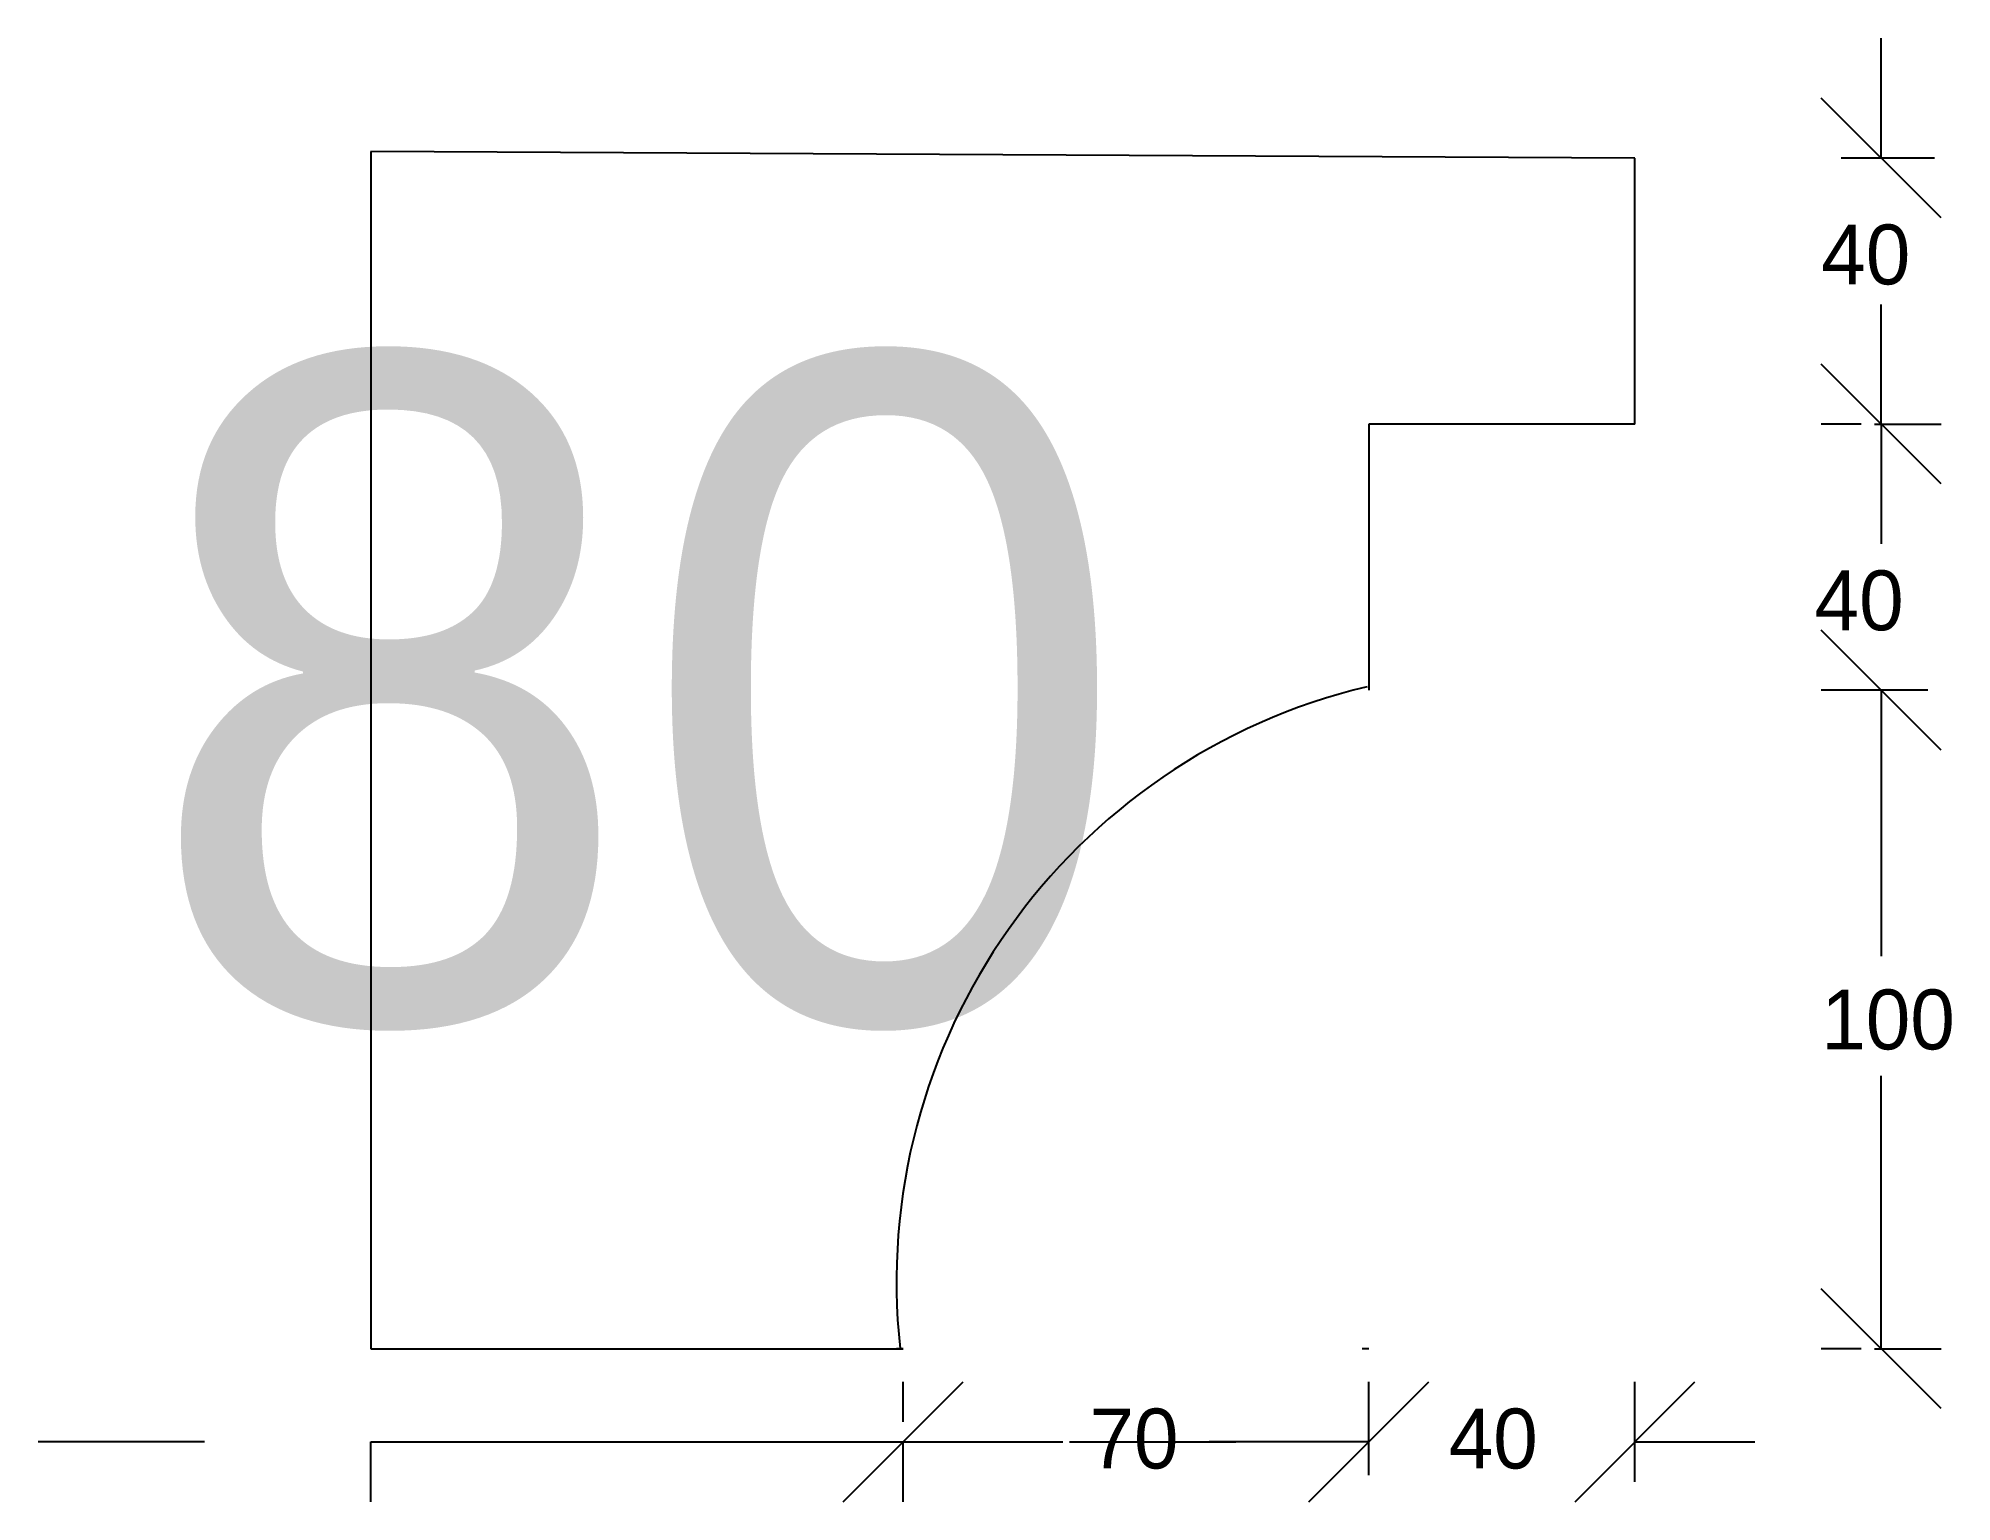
# Model space of a CAD drawing. Header units: metres. Extents: x 2.05 to 4.93, y 5.97 to 8.17.
import ezdxf

# ---------------------------------------------------------------- set-up
doc = ezdxf.new("R2010")
doc.units = ezdxf.units.M
doc.dimstyles.get("Standard").update_dxf_attribs({"dimtxt": 2.5, "dimasz": 2.5, "dimexe": 1.25, "dimexo": 0.625, "dimtad": 1, "dimcen": 2.5, "dimazin": 3, "dimtfac": 1, "dimtmove": 0, "dimatfit": 3})

# ---------------------------------------------------------------- blocks, each defined once
blk = doc.blocks.new('*D1')
for p, q in [((2.3, 6.06), (2.05, 6.06)), ((2.55, 5.97), (2.55, 6.06)), ((2.55, 6.06), (3.35, 6.06)), ((3.35, 5.97), (3.35, 6.06)), ((3.6, 6.06), (3.85, 6.06))]:
    blk.add_line(p, q)
at = {"layer": 'Defpoints'}
for p in [(2.55, 6.06), (2.55, 5.97), (3.35, 5.97)]:
    blk.add_point(p, dxfattribs=at)
at = {"insert": (2.95, 7.185), "char_height": 1, "attachment_point": 5}
blk.add_mtext('80', dxfattribs=at)

msp = doc.modelspace()

# ---------------------------------------------------------------- linework, layer by layer
for p, q in [((4.82, 7.99), (4.82, 8.17)), ((4.91, 7.9), (4.73, 8.08)), ((2.55, 8), (2.55, 6.2)), ((4.45, 7.99), (2.55, 8)), ((4.45, 7.59), (4.45, 7.99)), ((4.9, 7.99), (4.76, 7.99)), ((4.82, 7.59), (4.82, 7.77)), ((4.91, 7.5), (4.73, 7.68)), ((4.91, 7.5), (4.73, 7.68)), ((4.45, 7.59), (4.05, 7.59)), ((4.05, 7.59), (4.05, 7.19)), ((4.79, 7.59), (4.73, 7.59)), ((4.81, 7.59), (4.91, 7.59)), ((4.82, 7.59), (4.82, 7.41)), ((4.91, 7.1), (4.73, 7.28)), ((4.91, 7.1), (4.73, 7.28)), ((4.89, 7.19), (4.73, 7.19)), ((4.79, 7.19), (4.73, 7.19)), ((4.82, 7.19), (4.82, 7.01)), ((4.82, 7.19), (4.82, 6.79)), ((4.82, 6.2), (4.82, 6.61)), ((4.91, 6.11), (4.73, 6.29)), ((2.55, 6.2), (3.35, 6.2)), ((3.35, 6.2), (3.34, 6.2)), ((4.05, 6.2), (4.04, 6.2)), ((4.79, 6.2), (4.73, 6.2)), ((4.81, 6.2), (4.91, 6.2)), ((3.26, 5.97), (3.44, 6.15)), ((3.35, 6.09), (3.35, 6.15)), ((3.96, 5.97), (4.14, 6.15)), ((3.96, 5.97), (4.14, 6.15)), ((4.05, 6.09), (4.05, 6.15)), ((4.05, 6.01), (4.05, 6.15)), ((4.36, 5.97), (4.54, 6.15)), ((4.45, 6), (4.45, 6.15)), ((3.35, 6.06), (3.59, 6.06)), ((4.05, 6.06), (3.81, 6.06)), ((4.05, 6.06), (3.87, 6.06)), ((4.45, 6.06), (4.63, 6.06))]:
    msp.add_line(p, q)
msp.add_arc((4.26, 6.3), 0.92, 103.36, 186.23)

# ---------------------------------------------------------------- texts
for s, p in [('40', (4.73, 7.8)), ('40', (4.72, 7.28)), ('100', (4.73, 6.65)), ('70', (3.63, 6.02)), ('40', (4.17, 6.02))]:
    msp.add_text(s, height=0.09).set_placement(p)

# ---------------------------------------------------------------- dimensions: what is measured, and where the dimension line sits
dim = msp.add_linear_dim(base=(2.55, 6.06), p1=(2.55, 5.97), p2=(3.35, 5.97), text='80', dimstyle='Standard')
dim.commit()
dim.dimension.update_dxf_attribs({"geometry": '*D1', "text_midpoint": (2.95, 7.185)})

doc.saveas('drawing.dxf')
